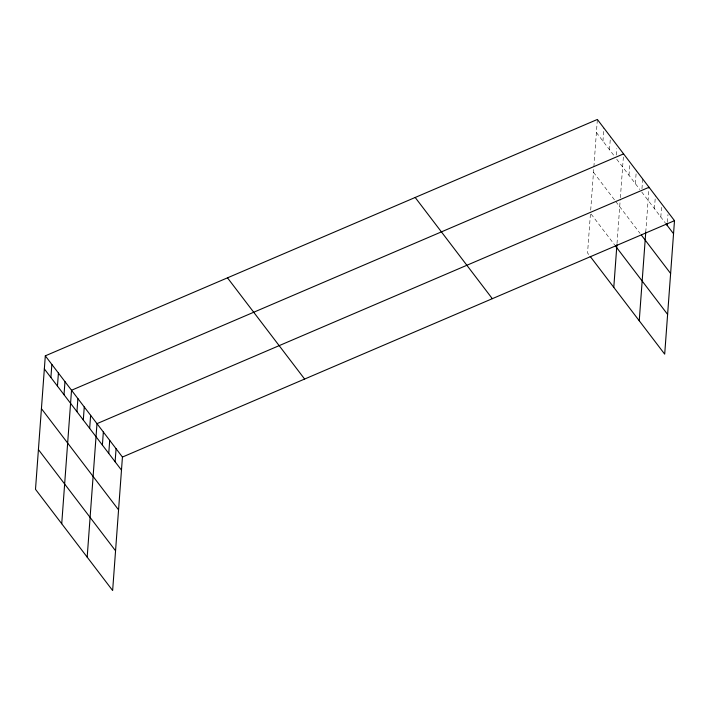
<?xml version="1.0" encoding="UTF-8"?>
<svg xmlns="http://www.w3.org/2000/svg" width="710" height="710" viewBox="0 0 710 710"><rect width="100%" height="100%" fill="white"/><g stroke="black" fill="none" stroke-linecap="round" stroke-linejoin="round"><path stroke-width="0.53" stroke-dasharray="3.55 2.66" d="M590.4 214.207L587.56 252.946L589.531 255.529M590.702 210.142L597.359 119.466M602.959 141.139L603.917 128.066M609.517 149.739L610.476 136.666M616.316 155.073L616.795 148.541M617.008 243.53L620.221 199.732M620.371 197.744L623.593 153.875M628.989 175.29L629.876 163.318M635.361 183.641L636.32 170.577M641.964 188.727L642.683 178.929M645.754 232.135L649.047 187.271M654.451 208.696L655.41 195.623M660.815 217.047L661.693 205.066M667.418 222.123L667.977 214.5M596.4 132.53L614.762 156.617M616.724 159.2L639.808 189.49M641.725 191.993L665.27 222.887M593.48 172.273L615.117 200.664M615.774 201.516L640.074 233.404M591.137 214.074L614.736 245.039"/><path stroke-width="1.06" d="M45.307 355.843L35.5 489.323L112.641 590.534L122.439 457.054L45.307 355.843L597.359 119.466L674.5 220.677L664.693 354.157L590.179 256.39M50.898 377.507L51.857 364.443M57.457 386.116L58.415 373.043M64.015 394.716L64.974 381.652M61.726 523.74L71.532 390.252L623.593 153.875M76.937 411.667L77.896 398.603M83.301 420.018L84.259 406.954M89.664 428.37L90.623 415.306M87.179 557.137L96.986 423.648L649.047 187.271M102.391 445.072L103.349 431.999M108.754 453.424L109.713 440.351M115.118 461.766L116.076 448.702M613.786 287.364L616.928 244.551M639.24 320.76L645.754 232.135M667.178 225.389L667.338 223.215M122.439 457.054L674.5 220.677M665.9 223.721L673.541 233.741M641.352 235.072L670.622 273.483M615.392 245.9L667.613 314.423M415.181 197.469L492.323 298.679M227.484 277.832L304.617 379.042M44.34 368.907L121.481 470.118M41.428 408.649L118.561 509.86M38.42 449.59L115.552 550.8"/></g></svg>
